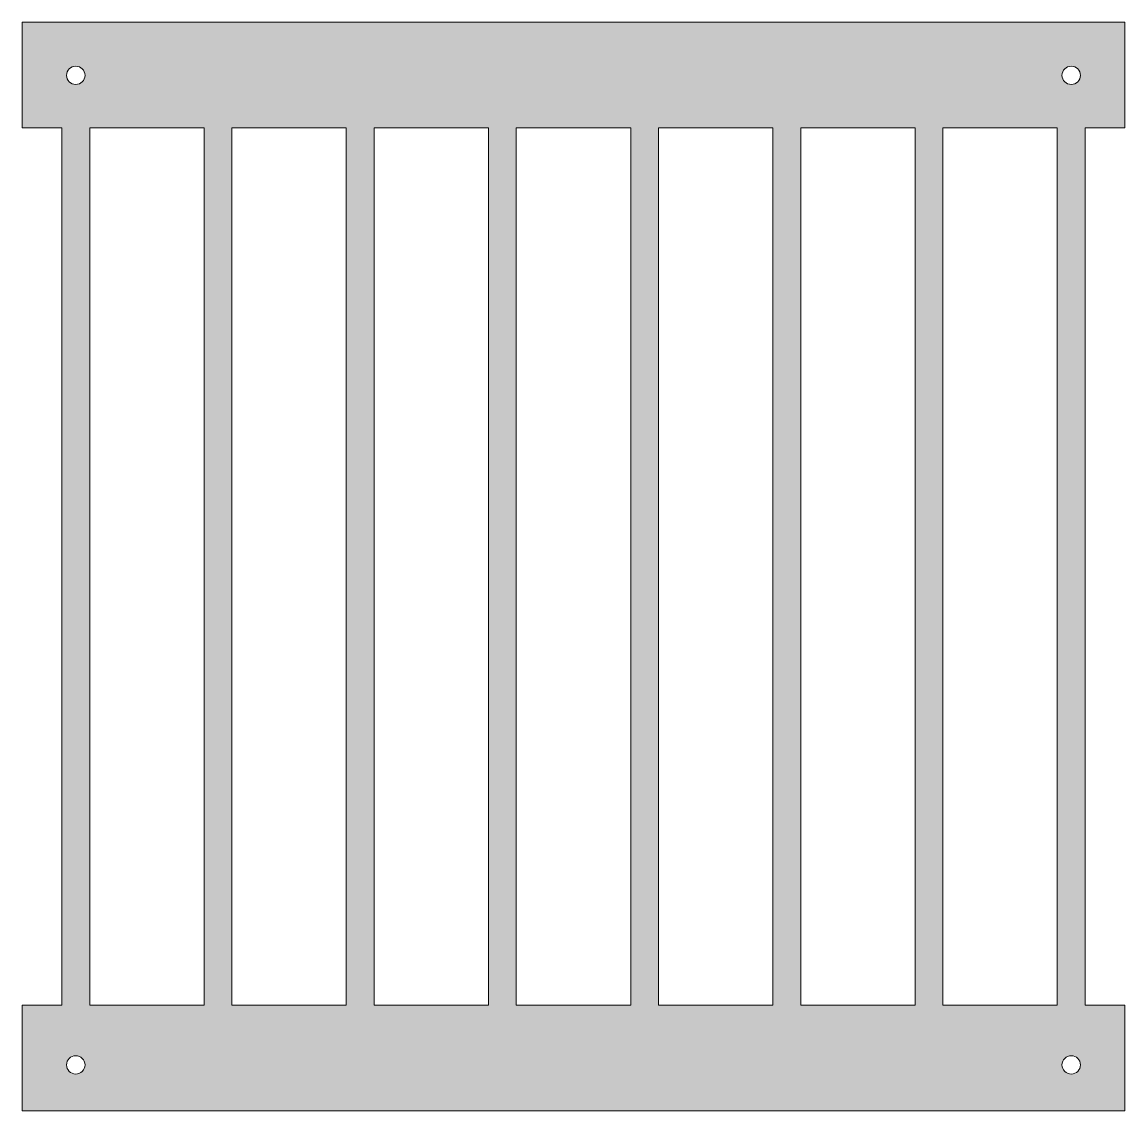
# Model space of a CAD drawing. Header units: inches. Extents: x 0 to 102, y 0 to 100.
import ezdxf

# ---------------------------------------------------------------- set-up
doc = ezdxf.new("R2010")
doc.units = ezdxf.units.IN
doc.header["$MEASUREMENT"] = 0
doc.layers.add('Layer 1', color=7, linetype='Continuous')

msp = doc.modelspace()

# ---------------------------------------------------------------- hatches: boundary and pattern name
at = {"layer": 'Layer 1', "true_color": 0xfacfb9}
h = msp.add_hatch(color=254, dxfattribs=at)
h.dxf.hatch_style = 2
h.paths.add_polyline_path([(101.6, 90.57), (101.6, 100.31), (0, 100.31), (0, 90.57), (3.67, 90.57), (3.67, 9.74), (0, 9.74), (0, 0), (101.6, 0), (101.6, 9.74), (97.93, 9.74), (97.93, 90.57)])
edge = h.paths.add_edge_path()
edge.add_spline(control_points=[(4.95, 3.4), (4.48, 3.4), (4.1, 3.78), (4.1, 4.24), (4.1, 4.71), (4.48, 5.09), (4.95, 5.09), (5.42, 5.09), (5.8, 4.71), (5.8, 4.24), (5.8, 3.78), (5.42, 3.4), (4.95, 3.4)], knot_values=[0, 0, 0, 0, 1, 1, 1, 2, 2, 2, 3, 3, 3, 4, 4, 4, 4], degree=3, periodic=1)
edge = h.paths.add_edge_path()
edge.add_spline(control_points=[(4.95, 94.56), (4.48, 94.56), (4.1, 94.94), (4.1, 95.4), (4.1, 95.87), (4.48, 96.25), (4.95, 96.25), (5.42, 96.25), (5.8, 95.87), (5.8, 95.4), (5.8, 94.94), (5.42, 94.56), (4.95, 94.56)], knot_values=[0, 0, 0, 0, 1, 1, 1, 2, 2, 2, 3, 3, 3, 4, 4, 4, 4], degree=3, periodic=1)
h.paths.add_polyline_path([(16.77, 9.74), (6.23, 9.74), (6.23, 90.57), (16.77, 90.57)])
h.paths.add_polyline_path([(29.87, 9.74), (19.33, 9.74), (19.33, 90.57), (29.87, 90.57)])
h.paths.add_polyline_path([(42.97, 9.74), (32.43, 9.74), (32.43, 90.57), (42.97, 90.57)])
h.paths.add_polyline_path([(56.07, 9.74), (45.53, 9.74), (45.53, 90.57), (56.07, 90.57)])
h.paths.add_polyline_path([(69.17, 9.74), (58.63, 9.74), (58.63, 90.57), (69.17, 90.57)])
h.paths.add_polyline_path([(82.27, 9.74), (71.73, 9.74), (71.73, 90.57), (82.27, 90.57)])
h.paths.add_polyline_path([(95.37, 9.74), (84.83, 9.74), (84.83, 90.57), (95.37, 90.57)])
edge = h.paths.add_edge_path()
edge.add_spline(control_points=[(96.65, 3.4), (96.18, 3.4), (95.8, 3.78), (95.8, 4.24), (95.8, 4.71), (96.18, 5.09), (96.65, 5.09), (97.12, 5.09), (97.5, 4.71), (97.5, 4.24), (97.5, 3.78), (97.12, 3.4), (96.65, 3.4)], knot_values=[0, 0, 0, 0, 1, 1, 1, 2, 2, 2, 3, 3, 3, 4, 4, 4, 4], degree=3, periodic=1)
edge = h.paths.add_edge_path()
edge.add_spline(control_points=[(96.65, 94.56), (96.18, 94.56), (95.8, 94.94), (95.8, 95.4), (95.8, 95.87), (96.18, 96.25), (96.65, 96.25), (97.12, 96.25), (97.5, 95.87), (97.5, 95.4), (97.5, 94.94), (97.12, 94.56), (96.65, 94.56)], knot_values=[0, 0, 0, 0, 1, 1, 1, 2, 2, 2, 3, 3, 3, 4, 4, 4, 4], degree=3, periodic=1)

# ---------------------------------------------------------------- linework, layer by layer
at = {"layer": 'Layer 1', "lineweight": 0}
for points in [[(101.6, 90.57), (101.6, 100.31), (0, 100.31), (0, 90.57), (3.67, 90.57), (3.67, 9.74), (0, 9.74), (0, 0), (101.6, 0), (101.6, 9.74), (97.93, 9.74), (97.93, 90.57), (101.6, 90.57)], [(16.77, 9.74), (6.23, 9.74), (6.23, 90.57), (16.77, 90.57), (16.77, 9.74)], [(29.87, 9.74), (19.33, 9.74), (19.33, 90.57), (29.87, 90.57), (29.87, 9.74)], [(42.97, 9.74), (32.43, 9.74), (32.43, 90.57), (42.97, 90.57), (42.97, 9.74)], [(56.07, 9.74), (45.53, 9.74), (45.53, 90.57), (56.07, 90.57), (56.07, 9.74)], [(69.17, 9.74), (58.63, 9.74), (58.63, 90.57), (69.17, 90.57), (69.17, 9.74)], [(82.27, 9.74), (71.73, 9.74), (71.73, 90.57), (82.27, 90.57), (82.27, 9.74)], [(95.37, 9.74), (84.83, 9.74), (84.83, 90.57), (95.37, 90.57), (95.37, 9.74)]]:
    msp.add_lwpolyline(points, dxfattribs=at)
for points in [[(4.95, 94.56), (4.48, 94.56), (4.1, 94.94), (4.1, 95.4), (4.1, 95.87), (4.48, 96.25), (4.95, 96.25), (5.42, 96.25), (5.8, 95.87), (5.8, 95.4), (5.8, 94.94), (5.42, 94.56), (4.95, 94.56)], [(96.65, 94.56), (96.18, 94.56), (95.8, 94.94), (95.8, 95.4), (95.8, 95.87), (96.18, 96.25), (96.65, 96.25), (97.12, 96.25), (97.5, 95.87), (97.5, 95.4), (97.5, 94.94), (97.12, 94.56), (96.65, 94.56)], [(4.95, 3.4), (4.48, 3.4), (4.1, 3.78), (4.1, 4.24), (4.1, 4.71), (4.48, 5.09), (4.95, 5.09), (5.42, 5.09), (5.8, 4.71), (5.8, 4.24), (5.8, 3.78), (5.42, 3.4), (4.95, 3.4)], [(96.65, 3.4), (96.18, 3.4), (95.8, 3.78), (95.8, 4.24), (95.8, 4.71), (96.18, 5.09), (96.65, 5.09), (97.12, 5.09), (97.5, 4.71), (97.5, 4.24), (97.5, 3.78), (97.12, 3.4), (96.65, 3.4)]]:
    msp.add_open_spline(points, degree=3, knots=[0, 0, 0, 0, 1, 1, 1, 2, 2, 2, 3, 3, 3, 4, 4, 4, 4], dxfattribs=at)

doc.saveas('drawing.dxf')
